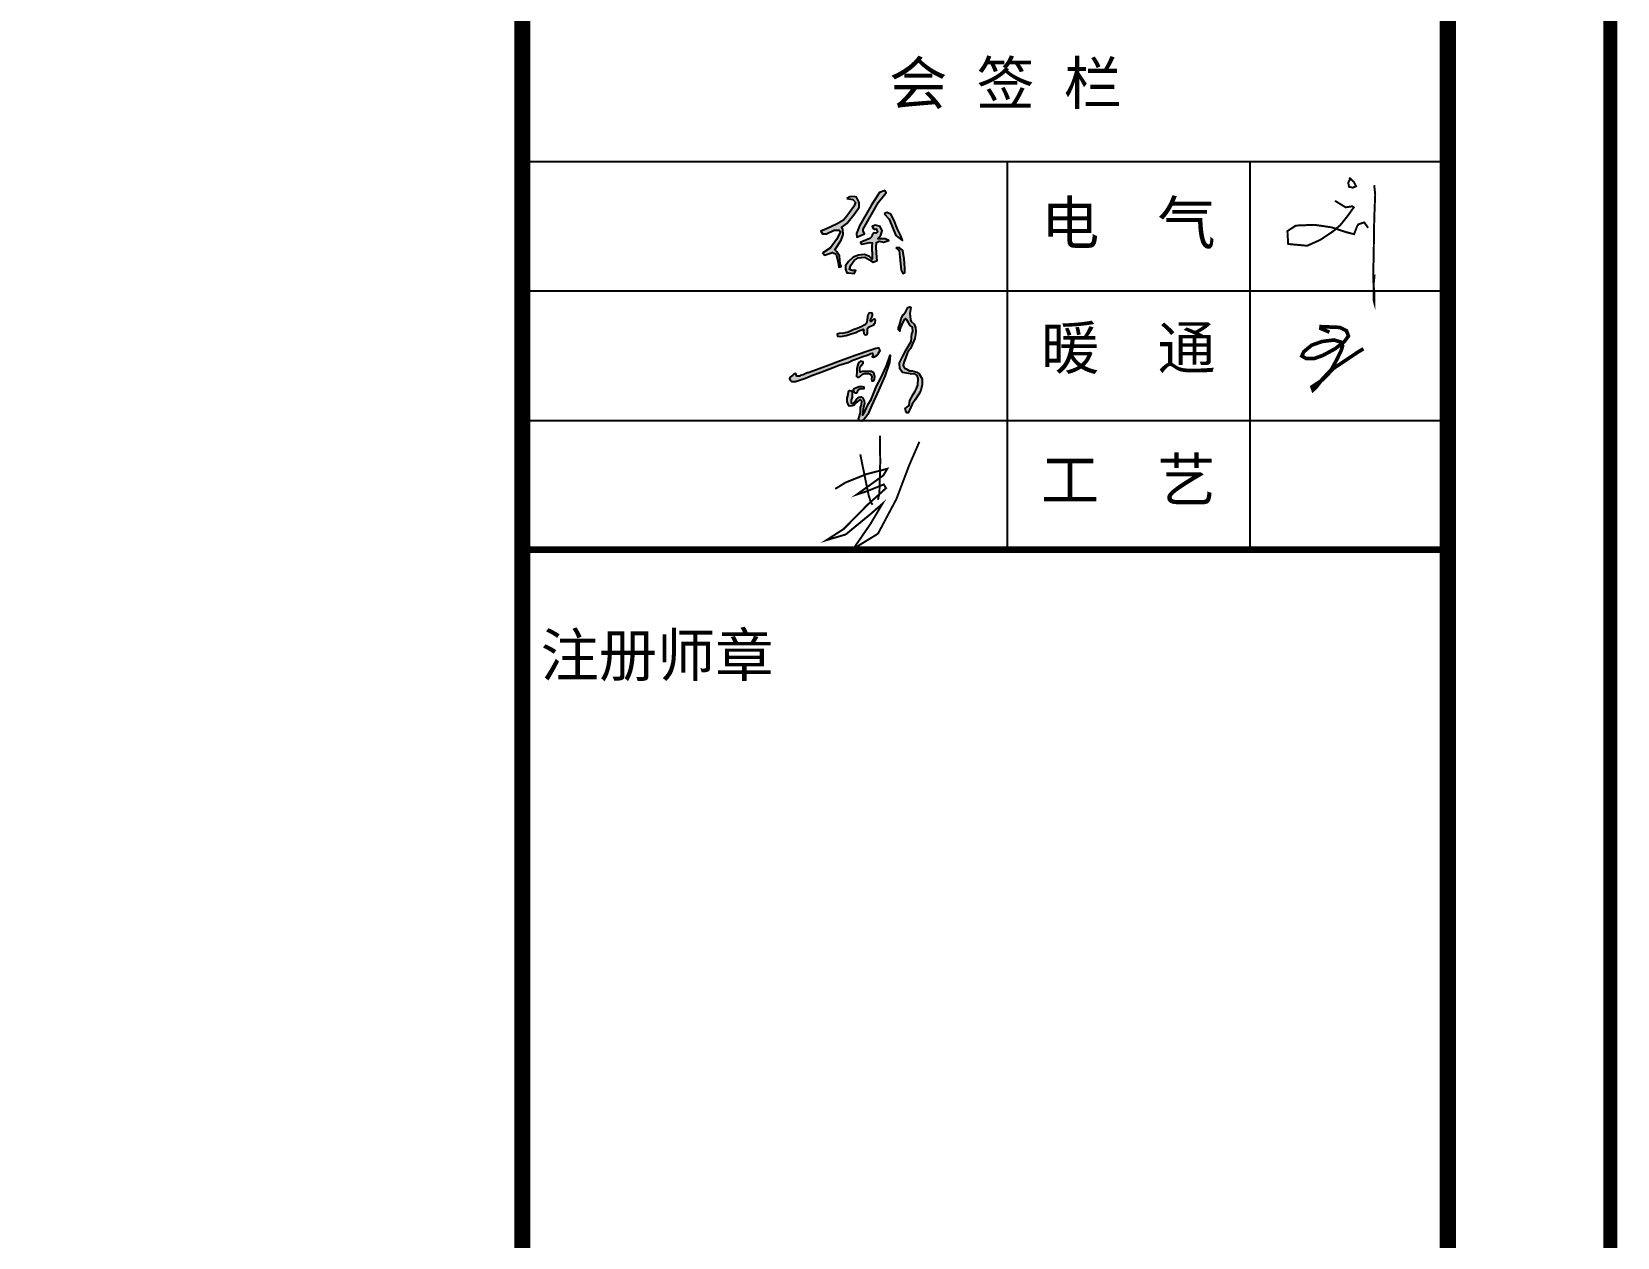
# Model space of a CAD drawing. Extents: x 4150464 to 4450492, y 75142 to 874437.
# Drawn here: x 4433891 to 4450492, y 299466 to 312087 of the extents above; entities that cross this region are included whole.
import ezdxf

# ---------------------------------------------------------------- set-up
doc = ezdxf.new("R2010")
doc.units = 0
doc.header["$LTSCALE"] = 1000
doc.header["$MEASUREMENT"] = 0
doc.layers.add('PUB_TITLE', color=4, linetype='Continuous')
doc.layers.add('图框', color=7, linetype='Continuous')
doc.styles.add('STYLE-黑体', font='simhei.ttf')
doc.styles.add('黑体', font='simhei.ttf')

msp = doc.modelspace()

# ---------------------------------------------------------------- hatches: boundary and pattern name
h = msp.add_hatch(color=256)
h.paths.add_polyline_path([(4442939, 309823), (4442974, 309797), (4442980, 309725), (4442993, 309590), (4443010, 309554), (4443033, 309567), (4443033, 309613), (4443024, 309708), (4443012, 309795), (4442973, 309826)])
h.paths.add_polyline_path([(4442817, 310179), (4442869, 310123), (4442937, 309954), (4443009, 309902), (4442992, 309950), (4442955, 310021), (4442918, 310118), (4442885, 310176), (4442843, 310193)])
h.paths.add_polyline_path([(4442708, 310017), (4442732, 310024), (4442747, 309992), (4442729, 309977), (4442707, 309981), (4442691, 309957), (4442686, 309941), (4442666, 309921), (4442583, 309888), (4442567, 309880), (4442581, 309864), (4442667, 309880), (4442689, 309875), (4442687, 309843), (4442692, 309728), (4442692, 309704), (4442664, 309732), (4442609, 309753), (4442547, 309746), (4442490, 309725), (4442443, 309681), (4442410, 309634), (4442411, 309601), (4442425, 309564), (4442444, 309564), (4442503, 309554), (4442519, 309586), (4442482, 309586), (4442452, 309597), (4442466, 309642), (4442501, 309691), (4442544, 309719), (4442580, 309724), (4442615, 309726), (4442662, 309699), (4442702, 309675), (4442742, 309692), (4442739, 309723), (4442733, 309826), (4442737, 309880), (4442764, 309893), (4442809, 309884), (4442866, 309902), (4442827, 309917), (4442749, 309919), (4442781, 309957), (4442794, 310002), (4442774, 310049), (4442723, 310062), (4442691, 310046)])
h.paths.add_polyline_path([(4442828, 310426), (4442767, 310405), (4442679, 310268), (4442558, 310056), (4442527, 309974), (4442530, 309936), (4442585, 309959), (4442611, 309970), (4442596, 310003), (4442595, 310021), (4442758, 310301), (4442816, 310376), (4442837, 310401)])
h.paths.add_polyline_path([(4442427, 310341), (4442488, 310329), (4442515, 310299), (4442497, 310257), (4442425, 310157), (4442392, 310113), (4442317, 310073), (4442214, 310022), (4442154, 309999), (4442170, 309969), (4442211, 309969), (4442292, 310009), (4442344, 310009), (4442360, 309990), (4442318, 309912), (4442254, 309825), (4442175, 309773), (4442193, 309747), (4442274, 309776), (4442313, 309758), (4442333, 309671), (4442341, 309622), (4442365, 309628), (4442356, 309657), (4442349, 309739), (4442322, 309783), (4442301, 309803), (4442367, 309904), (4442386, 309962), (4442382, 310016), (4442368, 310036), (4442424, 310078), (4442510, 310185), (4442555, 310250), (4442555, 310299), (4442526, 310356), (4442499, 310362), (4442457, 310357)])
h = msp.add_hatch(color=256)
h.paths.add_polyline_path([(4442939, 309823), (4442974, 309797), (4442980, 309725), (4442993, 309590), (4443010, 309554), (4443033, 309567), (4443033, 309613), (4443024, 309708), (4443012, 309795), (4442973, 309826)])
h.paths.add_polyline_path([(4442817, 310179), (4442869, 310123), (4442937, 309954), (4443009, 309902), (4442992, 309950), (4442955, 310021), (4442918, 310118), (4442885, 310176), (4442843, 310193)])
h.paths.add_polyline_path([(4442708, 310017), (4442732, 310024), (4442747, 309992), (4442729, 309977), (4442707, 309981), (4442691, 309957), (4442686, 309941), (4442666, 309921), (4442583, 309888), (4442567, 309880), (4442581, 309864), (4442667, 309880), (4442689, 309875), (4442687, 309843), (4442692, 309728), (4442692, 309704), (4442664, 309732), (4442609, 309753), (4442547, 309746), (4442490, 309725), (4442443, 309681), (4442410, 309634), (4442411, 309601), (4442425, 309564), (4442444, 309564), (4442503, 309554), (4442519, 309586), (4442482, 309586), (4442452, 309597), (4442466, 309642), (4442501, 309691), (4442544, 309719), (4442580, 309724), (4442615, 309726), (4442662, 309699), (4442702, 309675), (4442742, 309692), (4442739, 309723), (4442733, 309826), (4442737, 309880), (4442764, 309893), (4442809, 309884), (4442866, 309902), (4442827, 309917), (4442749, 309919), (4442781, 309957), (4442794, 310002), (4442774, 310049), (4442723, 310062), (4442691, 310046)])
h.paths.add_polyline_path([(4442828, 310426), (4442767, 310405), (4442679, 310268), (4442558, 310056), (4442527, 309974), (4442530, 309936), (4442585, 309959), (4442611, 309970), (4442596, 310003), (4442595, 310021), (4442758, 310301), (4442816, 310376), (4442837, 310401)])
h.paths.add_polyline_path([(4442427, 310341), (4442488, 310329), (4442515, 310299), (4442497, 310257), (4442425, 310157), (4442392, 310113), (4442317, 310073), (4442214, 310022), (4442154, 309999), (4442170, 309969), (4442211, 309969), (4442292, 310009), (4442344, 310009), (4442360, 309990), (4442318, 309912), (4442254, 309825), (4442175, 309773), (4442193, 309747), (4442274, 309776), (4442313, 309758), (4442333, 309671), (4442341, 309622), (4442365, 309628), (4442356, 309657), (4442349, 309739), (4442322, 309783), (4442301, 309803), (4442367, 309904), (4442386, 309962), (4442382, 310016), (4442368, 310036), (4442424, 310078), (4442510, 310185), (4442555, 310250), (4442555, 310299), (4442526, 310356), (4442499, 310362), (4442457, 310357)])
h = msp.add_hatch(color=256)
h.paths.add_polyline_path([(4442066, 308492), (4442145, 308520), (4442283, 308570), (4442353, 308600), (4442439, 308623), (4442487, 308649), (4442546, 308669), (4442582, 308682), (4442647, 308705), (4442678, 308717), (4442695, 308721), (4442698, 308702), (4442690, 308683), (4442706, 308679), (4442715, 308683), (4442742, 308701), (4442757, 308722), (4442773, 308751), (4442760, 308776), (4442728, 308771), (4442656, 308746), (4442523, 308701), (4442360, 308641), (4442258, 308601), (4442108, 308546), (4442021, 308514), (4442009, 308517), (4441967, 308494), (4441938, 308487), (4441932, 308481), (4441897, 308481), (4441894, 308497), (4441888, 308508), (4441870, 308501), (4441860, 308492), (4441831, 308469), (4441826, 308455), (4441831, 308437), (4441847, 308426), (4441887, 308426), (4441993, 308461)])
h.paths.add_polyline_path([(4442651, 308993), (4442665, 309000), (4442685, 309006), (4442699, 309016), (4442711, 309023), (4442715, 309033), (4442723, 309043), (4442725, 309064), (4442712, 309081), (4442700, 309075), (4442688, 309061), (4442676, 309053), (4442669, 309068), (4442675, 309076), (4442681, 309090), (4442690, 309105), (4442694, 309117), (4442694, 309130), (4442691, 309139), (4442671, 309142), (4442657, 309140), (4442653, 309133), (4442648, 309120), (4442643, 309108), (4442641, 309090), (4442639, 309075), (4442633, 309051), (4442630, 309035), (4442620, 309021), (4442606, 309016), (4442584, 309001), (4442535, 308980), (4442492, 308965), (4442465, 308952), (4442438, 308942), (4442393, 308932), (4442344, 308928), (4442324, 308921), (4442327, 308900), (4442358, 308896), (4442420, 308906), (4442470, 308923), (4442520, 308938), (4442551, 308955), (4442581, 308966), (4442596, 308973), (4442603, 308966), (4442601, 308951), (4442604, 308931), (4442613, 308917), (4442623, 308914), (4442637, 308921), (4442642, 308932), (4442642, 308957), (4442643, 308978)])
h.paths.add_polyline_path([(4442565, 308524), (4442563, 308546), (4442563, 308575), (4442576, 308594), (4442598, 308617), (4442595, 308632), (4442567, 308636), (4442548, 308620), (4442537, 308588), (4442529, 308560), (4442531, 308517), (4442528, 308495), (4442525, 308477), (4442537, 308469), (4442553, 308469), (4442573, 308484), (4442588, 308500), (4442614, 308507), (4442651, 308508), (4442664, 308504), (4442680, 308495), (4442687, 308475), (4442682, 308454), (4442687, 308433), (4442698, 308431), (4442712, 308440), (4442718, 308476), (4442709, 308516), (4442684, 308531), (4442641, 308530), (4442588, 308528)], flags=17)
h.paths.add_polyline_path([(4442547, 308339), (4442563, 308344), (4442602, 308349), (4442603, 308369), (4442587, 308374), (4442556, 308374), (4442543, 308369), (4442520, 308357), (4442501, 308352), (4442495, 308335), (4442502, 308314), (4442512, 308303), (4442528, 308304), (4442532, 308317)], flags=17)
h.paths.add_polyline_path([(4442470, 308230), (4442480, 308259), (4442480, 308299), (4442476, 308326), (4442455, 308332), (4442443, 308320), (4442438, 308288), (4442430, 308251), (4442430, 308214), (4442443, 308178), (4442451, 308167), (4442481, 308169), (4442503, 308178), (4442520, 308202), (4442537, 308213), (4442549, 308223), (4442564, 308236), (4442583, 308219), (4442579, 308179), (4442569, 308153), (4442567, 308106), (4442557, 308063), (4442549, 308035), (4442558, 308013), (4442580, 308011), (4442605, 308032), (4442646, 308081), (4442688, 308177), (4442744, 308300), (4442823, 308481), (4442871, 308622), (4442880, 308699), (4442842, 308590), (4442781, 308460), (4442737, 308376), (4442680, 308237), (4442650, 308188), (4442613, 308110), (4442591, 308074), (4442593, 308107), (4442601, 308158), (4442611, 308194), (4442608, 308221), (4442594, 308251), (4442576, 308263), (4442556, 308259), (4442526, 308239), (4442512, 308219), (4442492, 308194), (4442472, 308200)])
h = msp.add_hatch(color=256)
h.paths.add_polyline_path([(4442066, 308492), (4442145, 308520), (4442283, 308570), (4442353, 308600), (4442439, 308623), (4442487, 308649), (4442546, 308669), (4442582, 308682), (4442647, 308705), (4442678, 308717), (4442695, 308721), (4442698, 308702), (4442690, 308683), (4442706, 308679), (4442715, 308683), (4442742, 308701), (4442757, 308722), (4442773, 308751), (4442760, 308776), (4442728, 308771), (4442656, 308746), (4442523, 308701), (4442360, 308641), (4442258, 308601), (4442108, 308546), (4442021, 308514), (4442009, 308517), (4441967, 308494), (4441938, 308487), (4441932, 308481), (4441897, 308481), (4441894, 308497), (4441888, 308508), (4441870, 308501), (4441860, 308492), (4441831, 308469), (4441826, 308455), (4441831, 308437), (4441847, 308426), (4441887, 308426), (4441993, 308461)])
h.paths.add_polyline_path([(4442651, 308993), (4442665, 309000), (4442685, 309006), (4442699, 309016), (4442711, 309023), (4442715, 309033), (4442723, 309043), (4442725, 309064), (4442712, 309081), (4442700, 309075), (4442688, 309061), (4442676, 309053), (4442669, 309068), (4442675, 309076), (4442681, 309090), (4442690, 309105), (4442694, 309117), (4442694, 309130), (4442691, 309139), (4442671, 309142), (4442657, 309140), (4442653, 309133), (4442648, 309120), (4442643, 309108), (4442641, 309090), (4442639, 309075), (4442633, 309051), (4442630, 309035), (4442620, 309021), (4442606, 309016), (4442584, 309001), (4442535, 308980), (4442492, 308965), (4442465, 308952), (4442438, 308942), (4442393, 308932), (4442344, 308928), (4442324, 308921), (4442327, 308900), (4442358, 308896), (4442420, 308906), (4442470, 308923), (4442520, 308938), (4442551, 308955), (4442581, 308966), (4442596, 308973), (4442603, 308966), (4442601, 308951), (4442604, 308931), (4442613, 308917), (4442623, 308914), (4442637, 308921), (4442642, 308932), (4442642, 308957), (4442643, 308978)])
h.paths.add_polyline_path([(4442565, 308524), (4442563, 308546), (4442563, 308575), (4442576, 308594), (4442598, 308617), (4442595, 308632), (4442567, 308636), (4442548, 308620), (4442537, 308588), (4442529, 308560), (4442531, 308517), (4442528, 308495), (4442525, 308477), (4442537, 308469), (4442553, 308469), (4442573, 308484), (4442588, 308500), (4442614, 308507), (4442651, 308508), (4442664, 308504), (4442680, 308495), (4442687, 308475), (4442682, 308454), (4442687, 308433), (4442698, 308431), (4442712, 308440), (4442718, 308476), (4442709, 308516), (4442684, 308531), (4442641, 308530), (4442588, 308528)], flags=17)
h.paths.add_polyline_path([(4442547, 308339), (4442563, 308344), (4442602, 308349), (4442603, 308369), (4442587, 308374), (4442556, 308374), (4442543, 308369), (4442520, 308357), (4442501, 308352), (4442495, 308335), (4442502, 308314), (4442512, 308303), (4442528, 308304), (4442532, 308317)], flags=17)
h.paths.add_polyline_path([(4442470, 308230), (4442480, 308259), (4442480, 308299), (4442476, 308326), (4442455, 308332), (4442443, 308320), (4442438, 308288), (4442430, 308251), (4442430, 308214), (4442443, 308178), (4442451, 308167), (4442481, 308169), (4442503, 308178), (4442520, 308202), (4442537, 308213), (4442549, 308223), (4442564, 308236), (4442583, 308219), (4442579, 308179), (4442569, 308153), (4442567, 308106), (4442557, 308063), (4442549, 308035), (4442558, 308013), (4442580, 308011), (4442605, 308032), (4442646, 308081), (4442688, 308177), (4442744, 308300), (4442823, 308481), (4442871, 308622), (4442880, 308699), (4442842, 308590), (4442781, 308460), (4442737, 308376), (4442680, 308237), (4442650, 308188), (4442613, 308110), (4442591, 308074), (4442593, 308107), (4442601, 308158), (4442611, 308194), (4442608, 308221), (4442594, 308251), (4442576, 308263), (4442556, 308259), (4442526, 308239), (4442512, 308219), (4442492, 308194), (4442472, 308200)])
msp.add_hatch(color=256).paths.add_polyline_path([(4443029, 308566), (4443015, 308593), (4443023, 308625), (4443040, 308670), (4443062, 308728), (4443092, 308771), (4443137, 308876), (4443145, 308916), (4443146, 308951), (4443144, 308988), (4443130, 309025), (4443098, 309052), (4443092, 309071), (4443088, 309109), (4443086, 309136), (4443089, 309159), (4443097, 309201), (4443085, 309205), (4443064, 309201), (4443038, 309151), (4443014, 309124), (4442995, 309084), (4442981, 309026), (4442967, 308986), (4442967, 308966), (4442979, 308953), (4442981, 308971), (4442999, 309016), (4443010, 309046), (4443028, 309079), (4443038, 309084), (4443049, 309075), (4443073, 309034), (4443088, 309012), (4443112, 308992), (4443118, 308949), (4443107, 308923), (4443098, 308843), (4443045, 308755), (4443012, 308689), (4442975, 308619), (4442981, 308558), (4442990, 308543), (4443009, 308520), (4443091, 308505), (4443140, 308503), (4443163, 308486), (4443173, 308457), (4443169, 308391), (4443155, 308351), (4443142, 308324), (4443122, 308296), (4443086, 308226), (4443077, 308172), (4443037, 308141), (4443042, 308114), (4443055, 308097), (4443067, 308097), (4443081, 308123), (4443111, 308187), (4443139, 308232), (4443178, 308292), (4443201, 308331), (4443213, 308394), (4443213, 308453), (4443184, 308506), (4443159, 308521), (4443108, 308535), (4443082, 308537), (4443046, 308556)])
msp.add_hatch(color=256).paths.add_polyline_path([(4443029, 308566), (4443015, 308593), (4443023, 308625), (4443040, 308670), (4443062, 308728), (4443092, 308771), (4443137, 308876), (4443145, 308916), (4443146, 308951), (4443144, 308988), (4443130, 309025), (4443098, 309052), (4443092, 309071), (4443088, 309109), (4443086, 309136), (4443089, 309159), (4443097, 309201), (4443085, 309205), (4443064, 309201), (4443038, 309151), (4443014, 309124), (4442995, 309084), (4442981, 309026), (4442967, 308986), (4442967, 308966), (4442979, 308953), (4442981, 308971), (4442999, 309016), (4443010, 309046), (4443028, 309079), (4443038, 309084), (4443049, 309075), (4443073, 309034), (4443088, 309012), (4443112, 308992), (4443118, 308949), (4443107, 308923), (4443098, 308843), (4443045, 308755), (4443012, 308689), (4442975, 308619), (4442981, 308558), (4442990, 308543), (4443009, 308520), (4443091, 308505), (4443140, 308503), (4443163, 308486), (4443173, 308457), (4443169, 308391), (4443155, 308351), (4443142, 308324), (4443122, 308296), (4443086, 308226), (4443077, 308172), (4443037, 308141), (4443042, 308114), (4443055, 308097), (4443067, 308097), (4443081, 308123), (4443111, 308187), (4443139, 308232), (4443178, 308292), (4443201, 308331), (4443213, 308394), (4443213, 308453), (4443184, 308506), (4443159, 308521), (4443108, 308535), (4443082, 308537), (4443046, 308556)])

# ---------------------------------------------------------------- linework, layer by layer
for points, const_width in [([(4447685, 310559), (4447735, 310512), (4447757, 310469), (4447722, 310454), (4447683, 310463), (4447675, 310508), (4447693, 310541)], 20.6), ([(4447685, 310559), (4447735, 310512), (4447757, 310469), (4447722, 310454), (4447683, 310463), (4447675, 310508), (4447693, 310541)], 20.6), ([(4447947, 310480), (4447957, 310382), (4447949, 310181), (4447945, 310037), (4447941, 309696), (4447936, 309609), (4447937, 309483), (4447949, 309331), (4447949, 309243), (4447942, 309268), (4447941, 309443), (4447951, 309543)], 20.6), ([(4447947, 310480), (4447957, 310382), (4447949, 310181), (4447945, 310037), (4447941, 309696), (4447936, 309609), (4447937, 309483), (4447949, 309331), (4447949, 309243), (4447942, 309268), (4447941, 309443), (4447951, 309543)], 20.6), ([(4447535, 310317), (4447648, 310248), (4447718, 310259), (4447733, 310248), (4447668, 310157), (4447593, 310063), (4447520, 310000), (4447385, 309909), (4447245, 309846), (4447046, 309864), (4447038, 309999), (4447126, 310057), (4447319, 310065), (4447499, 310039), (4447654, 309988), (4447736, 309967), (4447767, 310049), (4447781, 310070), (4447842, 310091), (4447883, 310033)], 20.6), ([(4447535, 310317), (4447648, 310248), (4447718, 310259), (4447733, 310248), (4447668, 310157), (4447593, 310063), (4447520, 310000), (4447385, 309909), (4447245, 309846), (4447046, 309864), (4447038, 309999), (4447126, 310057), (4447319, 310065), (4447499, 310039), (4447654, 309988), (4447736, 309967), (4447767, 310049), (4447781, 310070), (4447842, 310091), (4447883, 310033)], 20.6), ([(4447478, 308941), (4447389, 308979), (4447390, 308999), (4447436, 308997), (4447587, 308991), (4447656, 308956), (4447677, 308901), (4447634, 308842), (4447537, 308767), (4447409, 308698), (4447319, 308665), (4447232, 308667), (4447189, 308692), (4447209, 308736), (4447292, 308805), (4447403, 308844), (4447526, 308859), (4447597, 308838), (4447616, 308797), (4447601, 308749), (4447556, 308656), (4447498, 308550), (4447404, 308450), (4447337, 308363), (4447307, 308336), (4447296, 308369), (4447404, 308441), (4447521, 308562), (4447766, 308726), (4447834, 308768)], 38.2), ([(4447478, 308941), (4447389, 308979), (4447390, 308999), (4447436, 308997), (4447587, 308991), (4447656, 308956), (4447677, 308901), (4447634, 308842), (4447537, 308767), (4447409, 308698), (4447319, 308665), (4447232, 308667), (4447189, 308692), (4447209, 308736), (4447292, 308805), (4447403, 308844), (4447526, 308859), (4447597, 308838), (4447616, 308797), (4447601, 308749), (4447556, 308656), (4447498, 308550), (4447404, 308450), (4447337, 308363), (4447307, 308336), (4447296, 308369), (4447404, 308441), (4447521, 308562), (4447766, 308726), (4447834, 308768)], 38.2), ([(4442303, 307300), (4442413, 307368), (4442631, 307455), (4442849, 307511), (4442808, 307442), (4442529, 307241), (4442631, 307274), (4442812, 307347), (4442836, 307308), (4442644, 307136), (4442393, 306881), (4442212, 306764), (4442413, 306823), (4442670, 307034), (4442799, 307146), (4442669, 306928), (4442493, 306673), (4442751, 306831), (4442945, 307196), (4443077, 307545), (4443185, 307794)], 20.6), ([(4442303, 307300), (4442413, 307368), (4442631, 307455), (4442849, 307511), (4442808, 307442), (4442529, 307241), (4442631, 307274), (4442812, 307347), (4442836, 307308), (4442644, 307136), (4442393, 306881), (4442212, 306764), (4442413, 306823), (4442670, 307034), (4442799, 307146), (4442669, 306928), (4442493, 306673), (4442751, 306831), (4442945, 307196), (4443077, 307545), (4443185, 307794)], 20.6), ([(4442771, 307858), (4442775, 307584), (4442769, 307360), (4442766, 307250), (4442751, 307187)], 20.6), ([(4442771, 307858), (4442775, 307584), (4442769, 307360), (4442766, 307250), (4442751, 307187)], 20.6), ([(4442566, 307662), (4442652, 307241), (4442676, 307161), (4442695, 307135)], 20.6), ([(4442566, 307662), (4442652, 307241), (4442676, 307161), (4442695, 307135)], 20.6)]:
    msp.add_lwpolyline(points, dxfattribs=dict(const_width=const_width))
for points in [[(4442427, 310341), (4442488, 310329), (4442515, 310299), (4442497, 310257), (4442425, 310157), (4442392, 310113), (4442317, 310073), (4442214, 310022), (4442154, 309999), (4442170, 309969), (4442211, 309969), (4442292, 310009), (4442344, 310009), (4442360, 309990), (4442318, 309912), (4442254, 309825), (4442175, 309773), (4442193, 309747), (4442274, 309776), (4442313, 309758), (4442333, 309671), (4442341, 309622), (4442365, 309628), (4442356, 309657), (4442349, 309739), (4442322, 309783), (4442301, 309803), (4442367, 309904), (4442386, 309962), (4442382, 310016), (4442368, 310036), (4442424, 310078), (4442510, 310185), (4442555, 310250), (4442555, 310299), (4442526, 310356), (4442499, 310362), (4442457, 310357), (4442427, 310341)], [(4442427, 310341), (4442488, 310329), (4442515, 310299), (4442497, 310257), (4442425, 310157), (4442392, 310113), (4442317, 310073), (4442214, 310022), (4442154, 309999), (4442170, 309969), (4442211, 309969), (4442292, 310009), (4442344, 310009), (4442360, 309990), (4442318, 309912), (4442254, 309825), (4442175, 309773), (4442193, 309747), (4442274, 309776), (4442313, 309758), (4442333, 309671), (4442341, 309622), (4442365, 309628), (4442356, 309657), (4442349, 309739), (4442322, 309783), (4442301, 309803), (4442367, 309904), (4442386, 309962), (4442382, 310016), (4442368, 310036), (4442424, 310078), (4442510, 310185), (4442555, 310250), (4442555, 310299), (4442526, 310356), (4442499, 310362), (4442457, 310357), (4442427, 310341)], [(4442828, 310426), (4442767, 310405), (4442679, 310268), (4442558, 310056), (4442527, 309974), (4442530, 309936), (4442585, 309959), (4442611, 309970), (4442596, 310003), (4442595, 310021), (4442758, 310301), (4442816, 310376), (4442837, 310401), (4442828, 310426)], [(4442828, 310426), (4442767, 310405), (4442679, 310268), (4442558, 310056), (4442527, 309974), (4442530, 309936), (4442585, 309959), (4442611, 309970), (4442596, 310003), (4442595, 310021), (4442758, 310301), (4442816, 310376), (4442837, 310401), (4442828, 310426)], [(4442817, 310179), (4442869, 310123), (4442937, 309954), (4443009, 309902), (4442992, 309950), (4442955, 310021), (4442918, 310118), (4442885, 310176), (4442843, 310193), (4442817, 310179)], [(4442817, 310179), (4442869, 310123), (4442937, 309954), (4443009, 309902), (4442992, 309950), (4442955, 310021), (4442918, 310118), (4442885, 310176), (4442843, 310193), (4442817, 310179)], [(4442708, 310017), (4442732, 310024), (4442732, 310024), (4442747, 309992), (4442729, 309977), (4442707, 309981), (4442691, 309957), (4442686, 309941), (4442666, 309921), (4442583, 309888), (4442567, 309880), (4442581, 309864), (4442581, 309864), (4442667, 309880), (4442689, 309875), (4442687, 309843), (4442692, 309728), (4442692, 309704), (4442664, 309732), (4442609, 309753), (4442547, 309746), (4442490, 309725), (4442443, 309681), (4442410, 309634), (4442411, 309601), (4442425, 309564), (4442444, 309564), (4442503, 309554), (4442519, 309586), (4442482, 309586), (4442452, 309597), (4442466, 309642), (4442501, 309691), (4442544, 309719), (4442580, 309724), (4442615, 309726), (4442662, 309699), (4442702, 309675), (4442742, 309692), (4442739, 309723), (4442733, 309826), (4442737, 309880), (4442764, 309893), (4442809, 309884), (4442866, 309902), (4442827, 309917), (4442749, 309919), (4442781, 309957), (4442794, 310002), (4442774, 310049), (4442723, 310062), (4442691, 310046), (4442708, 310017)], [(4442708, 310017), (4442732, 310024), (4442732, 310024), (4442747, 309992), (4442729, 309977), (4442707, 309981), (4442691, 309957), (4442686, 309941), (4442666, 309921), (4442583, 309888), (4442567, 309880), (4442581, 309864), (4442581, 309864), (4442667, 309880), (4442689, 309875), (4442687, 309843), (4442692, 309728), (4442692, 309704), (4442664, 309732), (4442609, 309753), (4442547, 309746), (4442490, 309725), (4442443, 309681), (4442410, 309634), (4442411, 309601), (4442425, 309564), (4442444, 309564), (4442503, 309554), (4442519, 309586), (4442482, 309586), (4442452, 309597), (4442466, 309642), (4442501, 309691), (4442544, 309719), (4442580, 309724), (4442615, 309726), (4442662, 309699), (4442702, 309675), (4442742, 309692), (4442739, 309723), (4442733, 309826), (4442737, 309880), (4442764, 309893), (4442809, 309884), (4442866, 309902), (4442827, 309917), (4442749, 309919), (4442781, 309957), (4442794, 310002), (4442774, 310049), (4442723, 310062), (4442691, 310046), (4442708, 310017)], [(4442939, 309823), (4442974, 309797), (4442980, 309725), (4442993, 309590), (4443010, 309554), (4443033, 309567), (4443033, 309613), (4443024, 309708), (4443012, 309795), (4442973, 309826), (4442939, 309823)], [(4442939, 309823), (4442974, 309797), (4442980, 309725), (4442993, 309590), (4443010, 309554), (4443033, 309567), (4443033, 309613), (4443024, 309708), (4443012, 309795), (4442973, 309826), (4442939, 309823)], [(4442547, 308339), (4442532, 308317), (4442528, 308304), (4442512, 308303), (4442502, 308314), (4442495, 308335), (4442501, 308352), (4442520, 308357), (4442543, 308369), (4442556, 308374), (4442587, 308374), (4442603, 308369), (4442602, 308349), (4442563, 308344), (4442547, 308339), (4442547, 308339)], [(4442547, 308339), (4442532, 308317), (4442528, 308304), (4442512, 308303), (4442502, 308314), (4442495, 308335), (4442501, 308352), (4442520, 308357), (4442543, 308369), (4442556, 308374), (4442587, 308374), (4442603, 308369), (4442602, 308349), (4442563, 308344), (4442547, 308339), (4442547, 308339)]]:
    msp.add_lwpolyline(points)
for points in [[(4442438, 308942), (4442393, 308932), (4442344, 308928), (4442324, 308921), (4442327, 308900), (4442358, 308896), (4442420, 308906), (4442470, 308923), (4442520, 308938), (4442551, 308955), (4442581, 308966), (4442596, 308973), (4442596, 308973), (4442603, 308966), (4442601, 308951), (4442604, 308931), (4442613, 308917), (4442623, 308914), (4442637, 308921), (4442642, 308932), (4442642, 308957), (4442643, 308978), (4442651, 308993), (4442665, 309000), (4442685, 309006), (4442699, 309016), (4442711, 309023), (4442715, 309033), (4442723, 309043), (4442725, 309064), (4442712, 309081), (4442700, 309075), (4442688, 309061), (4442676, 309053), (4442676, 309053), (4442676, 309053), (4442669, 309068), (4442675, 309076), (4442681, 309090), (4442690, 309105), (4442694, 309117), (4442694, 309130), (4442691, 309139), (4442671, 309142), (4442657, 309140), (4442653, 309133), (4442648, 309120), (4442643, 309108), (4442641, 309090), (4442639, 309075), (4442633, 309051), (4442630, 309035), (4442620, 309021), (4442606, 309016), (4442584, 309001), (4442535, 308980), (4442492, 308965), (4442465, 308952), (4442438, 308942)], [(4442438, 308942), (4442393, 308932), (4442344, 308928), (4442324, 308921), (4442327, 308900), (4442358, 308896), (4442420, 308906), (4442470, 308923), (4442520, 308938), (4442551, 308955), (4442581, 308966), (4442596, 308973), (4442596, 308973), (4442603, 308966), (4442601, 308951), (4442604, 308931), (4442613, 308917), (4442623, 308914), (4442637, 308921), (4442642, 308932), (4442642, 308957), (4442643, 308978), (4442651, 308993), (4442665, 309000), (4442685, 309006), (4442699, 309016), (4442711, 309023), (4442715, 309033), (4442723, 309043), (4442725, 309064), (4442712, 309081), (4442700, 309075), (4442688, 309061), (4442676, 309053), (4442676, 309053), (4442676, 309053), (4442669, 309068), (4442675, 309076), (4442681, 309090), (4442690, 309105), (4442694, 309117), (4442694, 309130), (4442691, 309139), (4442671, 309142), (4442657, 309140), (4442653, 309133), (4442648, 309120), (4442643, 309108), (4442641, 309090), (4442639, 309075), (4442633, 309051), (4442630, 309035), (4442620, 309021), (4442606, 309016), (4442584, 309001), (4442535, 308980), (4442492, 308965), (4442465, 308952), (4442438, 308942)], [(4443028, 309079), (4443010, 309046), (4442999, 309016), (4442981, 308971), (4442979, 308953), (4442967, 308966), (4442967, 308986), (4442981, 309026), (4442995, 309084), (4443014, 309124), (4443038, 309151), (4443064, 309201), (4443085, 309205), (4443097, 309201), (4443089, 309159), (4443086, 309136), (4443088, 309109), (4443092, 309071), (4443098, 309052), (4443130, 309025), (4443144, 308988), (4443146, 308951), (4443145, 308916), (4443137, 308876), (4443092, 308771), (4443062, 308728), (4443040, 308670), (4443023, 308625), (4443015, 308593), (4443029, 308566), (4443046, 308556), (4443082, 308537), (4443108, 308535), (4443159, 308521), (4443184, 308506), (4443213, 308453), (4443213, 308394), (4443201, 308331), (4443178, 308292), (4443139, 308232), (4443111, 308187), (4443081, 308123), (4443067, 308097), (4443055, 308097), (4443042, 308114), (4443037, 308141), (4443077, 308172), (4443086, 308226), (4443122, 308296), (4443142, 308324), (4443155, 308351), (4443169, 308391), (4443173, 308457), (4443163, 308486), (4443140, 308503), (4443091, 308505), (4443009, 308520), (4442990, 308543), (4442981, 308558), (4442975, 308619), (4443012, 308689), (4443045, 308755), (4443098, 308843), (4443107, 308923), (4443118, 308949), (4443112, 308992), (4443088, 309012), (4443073, 309034), (4443049, 309075), (4443038, 309084), (4443028, 309079)], [(4443028, 309079), (4443010, 309046), (4442999, 309016), (4442981, 308971), (4442979, 308953), (4442967, 308966), (4442967, 308986), (4442981, 309026), (4442995, 309084), (4443014, 309124), (4443038, 309151), (4443064, 309201), (4443085, 309205), (4443097, 309201), (4443089, 309159), (4443086, 309136), (4443088, 309109), (4443092, 309071), (4443098, 309052), (4443130, 309025), (4443144, 308988), (4443146, 308951), (4443145, 308916), (4443137, 308876), (4443092, 308771), (4443062, 308728), (4443040, 308670), (4443023, 308625), (4443015, 308593), (4443029, 308566), (4443046, 308556), (4443082, 308537), (4443108, 308535), (4443159, 308521), (4443184, 308506), (4443213, 308453), (4443213, 308394), (4443201, 308331), (4443178, 308292), (4443139, 308232), (4443111, 308187), (4443081, 308123), (4443067, 308097), (4443055, 308097), (4443042, 308114), (4443037, 308141), (4443077, 308172), (4443086, 308226), (4443122, 308296), (4443142, 308324), (4443155, 308351), (4443169, 308391), (4443173, 308457), (4443163, 308486), (4443140, 308503), (4443091, 308505), (4443009, 308520), (4442990, 308543), (4442981, 308558), (4442975, 308619), (4443012, 308689), (4443045, 308755), (4443098, 308843), (4443107, 308923), (4443118, 308949), (4443112, 308992), (4443088, 309012), (4443073, 309034), (4443049, 309075), (4443038, 309084), (4443028, 309079)], [(4442009, 308517), (4441967, 308494), (4441938, 308487), (4441932, 308481), (4441897, 308481), (4441894, 308497), (4441888, 308508), (4441870, 308501), (4441860, 308492), (4441831, 308469), (4441826, 308455), (4441831, 308437), (4441847, 308426), (4441887, 308426), (4441993, 308461), (4442066, 308492), (4442145, 308520), (4442283, 308570), (4442353, 308600), (4442439, 308623), (4442487, 308649), (4442546, 308669), (4442582, 308682), (4442647, 308705), (4442678, 308717), (4442695, 308721), (4442698, 308702), (4442690, 308683), (4442706, 308679), (4442715, 308683), (4442742, 308701), (4442757, 308722), (4442773, 308751), (4442760, 308776), (4442728, 308771), (4442656, 308746), (4442523, 308701), (4442360, 308641), (4442258, 308601), (4442108, 308546), (4442021, 308514), (4442009, 308517)], [(4442009, 308517), (4441967, 308494), (4441938, 308487), (4441932, 308481), (4441897, 308481), (4441894, 308497), (4441888, 308508), (4441870, 308501), (4441860, 308492), (4441831, 308469), (4441826, 308455), (4441831, 308437), (4441847, 308426), (4441887, 308426), (4441993, 308461), (4442066, 308492), (4442145, 308520), (4442283, 308570), (4442353, 308600), (4442439, 308623), (4442487, 308649), (4442546, 308669), (4442582, 308682), (4442647, 308705), (4442678, 308717), (4442695, 308721), (4442698, 308702), (4442690, 308683), (4442706, 308679), (4442715, 308683), (4442742, 308701), (4442757, 308722), (4442773, 308751), (4442760, 308776), (4442728, 308771), (4442656, 308746), (4442523, 308701), (4442360, 308641), (4442258, 308601), (4442108, 308546), (4442021, 308514), (4442009, 308517)], [(4442430, 308214), (4442430, 308251), (4442438, 308288), (4442443, 308320), (4442455, 308332), (4442476, 308326), (4442480, 308299), (4442480, 308259), (4442470, 308230), (4442472, 308200), (4442492, 308194), (4442512, 308219), (4442526, 308239), (4442556, 308259), (4442576, 308263), (4442594, 308251), (4442608, 308221), (4442611, 308194), (4442601, 308158), (4442593, 308107), (4442591, 308074), (4442613, 308110), (4442650, 308188), (4442680, 308237), (4442737, 308376), (4442781, 308460), (4442842, 308590), (4442880, 308699), (4442871, 308622), (4442823, 308481), (4442744, 308300), (4442688, 308177), (4442646, 308081), (4442605, 308032), (4442580, 308011), (4442558, 308013), (4442549, 308035), (4442557, 308063), (4442567, 308106), (4442569, 308153), (4442579, 308179), (4442579, 308179), (4442583, 308219), (4442564, 308236), (4442549, 308223), (4442537, 308213), (4442520, 308202), (4442503, 308178), (4442481, 308169), (4442451, 308167), (4442443, 308178), (4442430, 308214)], [(4442430, 308214), (4442430, 308251), (4442438, 308288), (4442443, 308320), (4442455, 308332), (4442476, 308326), (4442480, 308299), (4442480, 308259), (4442470, 308230), (4442472, 308200), (4442492, 308194), (4442512, 308219), (4442526, 308239), (4442556, 308259), (4442576, 308263), (4442594, 308251), (4442608, 308221), (4442611, 308194), (4442601, 308158), (4442593, 308107), (4442591, 308074), (4442613, 308110), (4442650, 308188), (4442680, 308237), (4442737, 308376), (4442781, 308460), (4442842, 308590), (4442880, 308699), (4442871, 308622), (4442823, 308481), (4442744, 308300), (4442688, 308177), (4442646, 308081), (4442605, 308032), (4442580, 308011), (4442558, 308013), (4442549, 308035), (4442557, 308063), (4442567, 308106), (4442569, 308153), (4442579, 308179), (4442579, 308179), (4442583, 308219), (4442564, 308236), (4442549, 308223), (4442537, 308213), (4442520, 308202), (4442503, 308178), (4442481, 308169), (4442451, 308167), (4442443, 308178), (4442430, 308214)], [(4442563, 308546), (4442563, 308575), (4442576, 308594), (4442598, 308617), (4442595, 308632), (4442567, 308636), (4442548, 308620), (4442537, 308588), (4442529, 308560), (4442531, 308517), (4442528, 308495), (4442525, 308477), (4442537, 308469), (4442553, 308469), (4442573, 308484), (4442588, 308500), (4442614, 308507), (4442651, 308508), (4442664, 308504), (4442680, 308495), (4442687, 308475), (4442682, 308454), (4442687, 308433), (4442698, 308431), (4442712, 308440), (4442718, 308476), (4442709, 308516), (4442684, 308531), (4442641, 308530), (4442588, 308528), (4442565, 308524), (4442563, 308546)], [(4442563, 308546), (4442563, 308575), (4442576, 308594), (4442598, 308617), (4442595, 308632), (4442567, 308636), (4442548, 308620), (4442537, 308588), (4442529, 308560), (4442531, 308517), (4442528, 308495), (4442525, 308477), (4442537, 308469), (4442553, 308469), (4442573, 308484), (4442588, 308500), (4442614, 308507), (4442651, 308508), (4442664, 308504), (4442680, 308495), (4442687, 308475), (4442682, 308454), (4442687, 308433), (4442698, 308431), (4442712, 308440), (4442718, 308476), (4442709, 308516), (4442684, 308531), (4442641, 308530), (4442588, 308528), (4442565, 308524), (4442563, 308546)]]:
    msp.add_lwpolyline(points, close=True)
at = {"layer": 'PUB_TITLE'}
msp.add_lwpolyline([(4248288, 197542), (4450418, 197542), (4450418, 340512), (4248288, 340512)], close=True, dxfattribs=at)
msp.add_lwpolyline([(4248288, 197542), (4450418, 197542), (4450418, 340512), (4248288, 340512)], close=True, dxfattribs=at)
at = {"layer": 'PUB_TITLE', "const_width": 170}
msp.add_lwpolyline([(4252538, 199242), (4448718, 199242), (4448718, 338812), (4252538, 338812)], close=True, dxfattribs=at)
msp.add_lwpolyline([(4252538, 199242), (4448718, 199242), (4448718, 338812), (4252538, 338812)], close=True, dxfattribs=at)
at = {"layer": '图框', "color": 4}
for p, q in [((4450418, 340512), (4450418, 254412)), ((4450418, 340512), (4450418, 280512)), ((4450418, 340512), (4450418, 254412)), ((4450418, 340512), (4450418, 280512)), ((4439028, 338812), (4439028, 199242)), ((4439028, 338812), (4439028, 199242))]:
    msp.add_line(p, q, dxfattribs=at)
at = {"layer": '图框', "color": 0}
for p, q in [((4439028, 310727), (4448718, 310727)), ((4439028, 310727), (4448718, 310727)), ((4439028, 309373), (4448718, 309373)), ((4439028, 309373), (4448718, 309373)), ((4439028, 308018), (4448718, 308018)), ((4439028, 308018), (4448718, 308018)), ((4439028, 306664), (4448718, 306664)), ((4439028, 306664), (4448718, 306664))]:
    msp.add_line(p, q, dxfattribs=at)
at = {"layer": '图框', "color": 4}
for points, const_width in [([(4450418, 340512), (4450418, 254412)], 148), ([(4450418, 340512), (4450418, 280512)], 148), ([(4450418, 340512), (4450418, 254412)], 148), ([(4450418, 340512), (4450418, 280512)], 148), ([(4439028, 338812), (4439028, 199242)], 168), ([(4439028, 338812), (4439028, 199242)], 168)]:
    msp.add_lwpolyline(points, dxfattribs=dict(at, const_width=const_width))
at = {"layer": '图框', "color": 4, "const_width": 168}
msp.add_lwpolyline([(4439028, 338812), (4448718, 338812), (4448718, 199242), (4439028, 199242)], close=True, dxfattribs=at)
msp.add_lwpolyline([(4439028, 338812), (4448718, 338812), (4448718, 199242), (4439028, 199242)], close=True, dxfattribs=at)
at = {"layer": '图框', "color": 0}
for points in [[(4444107, 306664), (4444107, 310727)], [(4444107, 306664), (4444107, 310727)], [(4446647, 306664), (4446647, 310727)], [(4446647, 306664), (4446647, 310727)]]:
    msp.add_lwpolyline(points, dxfattribs=at)
at = {"layer": '图框', "color": 0, "const_width": 68.6}
msp.add_lwpolyline([(4439028, 306664), (4448718, 306664)], dxfattribs=at)
msp.add_lwpolyline([(4439028, 306664), (4448718, 306664)], dxfattribs=at)

# ---------------------------------------------------------------- texts
at = {"layer": '图框', "color": 0, "style": 'STYLE-黑体'}
for s, p in [('会 签 栏', (4442868, 311324)), ('会 签 栏', (4442868, 311324)), ('电  气', (4444459, 309862)), ('电  气', (4444459, 309862)), ('暖  通', (4444459, 308554)), ('暖  通', (4444459, 308554)), ('工  艺', (4444459, 307172)), ('工  艺', (4444459, 307172))]:
    msp.add_text(s, height=447, dxfattribs=at).set_placement(p)
at = {"layer": '图框', "color": 4, "style": '黑体'}
msp.add_text('注册师章', height=447, dxfattribs=at).set_placement((4439219, 305337))
msp.add_text('注册师章', height=447, dxfattribs=at).set_placement((4439219, 305337))

doc.saveas('drawing.dxf')
